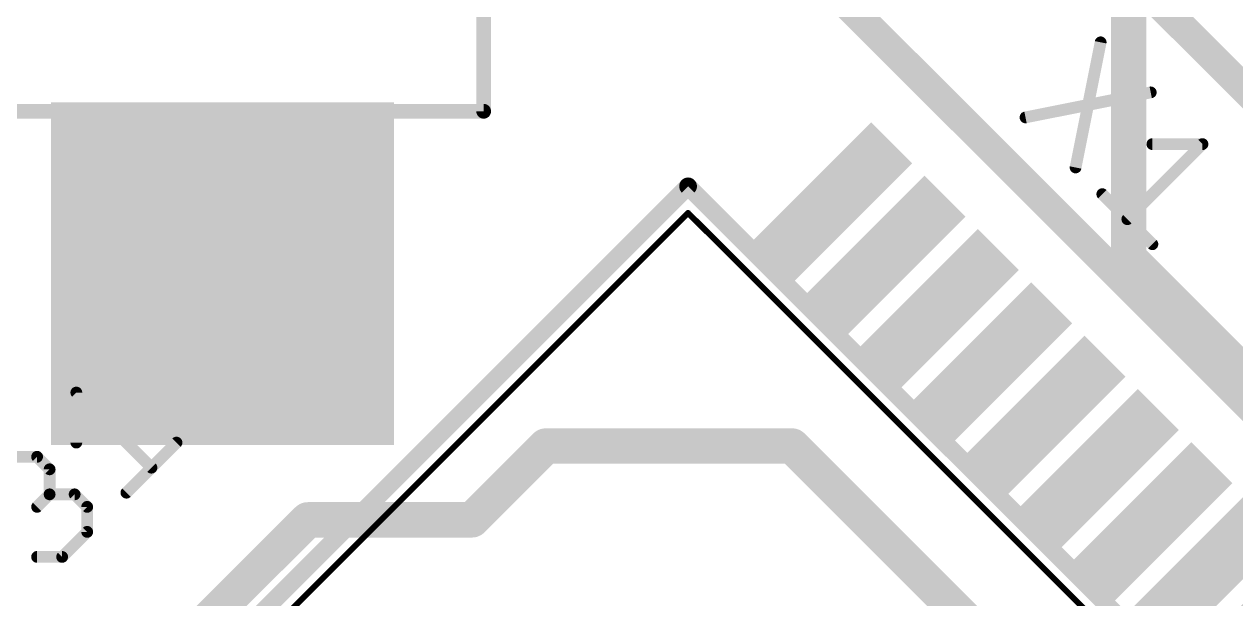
# Model space of a CAD drawing. Extents: x -76 to 580, y -41 to 95.
# Drawn here: x 238.33 to 248.76, y 14.24 to 19.19 of the extents above; entities that cross this region are included whole.
import ezdxf

# ---------------------------------------------------------------- set-up
doc = ezdxf.new("R2010")
doc.units = 0
for name, color, linetype in [('1', 22, 'CONTINUOUS'), ('17', 82, 'CONTINUOUS'), ('21', 32, 'CONTINUOUS'), ('25', 253, 'CONTINUOUS'), ('27', 253, 'CONTINUOUS'), ('29', 253, 'CONTINUOUS'), ('30', 253, 'CONTINUOUS'), ('31', 253, 'CONTINUOUS'), ('51', 53, 'CONTINUOUS')]:
    doc.layers.add(name, color=color, linetype=linetype)

# ---------------------------------------------------------------- blocks, each defined once
blk = doc.blocks.new('RECT')
blk.add_solid([(-0.5, -0.5), (0.5, -0.5), (-0.5, 0.5), (0.5, 0.5)])
blk = doc.blocks.new('LONGP100')
at = {"const_width": 1}
blk.add_lwpolyline([(-0.5, 0), (0.5, 0)], dxfattribs=at)
at = {"const_width": 0.5}
for points in [[(-0.5, 0.25, 1), (-0.5, -0.25)], [(0.5, -0.25, 1), (0.5, 0.25)]]:
    blk.add_lwpolyline(points, format="xyb", dxfattribs=at)

msp = doc.modelspace()

# ---------------------------------------------------------------- linework, layer by layer
at = {"layer": '1', "const_width": 0.3048}
for points in [[(247.8409, 17.1827), (247.8409, 19.9687)], [(250.1037, 14.92), (247.8409, 17.1827)], [(242.8205, 15.5563), (242.1841, 14.92)], [(244.9418, 15.5563), (242.8205, 15.5563)], [(244.9418, 15.5563), (248.3359, 12.1622)], [(240.7699, 14.92), (237.7788, 11.9289)], [(242.1841, 14.92), (240.7699, 14.92)]]:
    msp.add_lwpolyline(points, dxfattribs=at)
at = {"layer": '1', "const_width": 0.1524}
for points in [[(247.8948, 17.2366, 1), (247.787, 17.1288)], [(247.7647, 17.1827, 1), (247.9171, 17.1827)], [(242.8205, 15.6325, 1), (242.8205, 15.4801)], [(242.8743, 15.5025, 1), (242.7666, 15.6102)], [(244.9957, 15.6102, 1), (244.8879, 15.5025)], [(244.9418, 15.4801, 1), (244.9418, 15.6325)], [(240.7699, 14.9962, 1), (240.7699, 14.8438)], [(240.8237, 14.8661, 1), (240.716, 14.9738)], [(242.1302, 14.9738, 1), (242.238, 14.8661)], [(242.1841, 14.8438, 1), (242.1841, 14.9962)]]:
    msp.add_lwpolyline(points, format="xyb", dxfattribs=at)
at = {"layer": '21'}
for points, const_width in [([(250.3653, 17.1049), (246.7732, 20.697)], 0.254), ([(249.0183, 15.7579), (245.4262, 19.35)], 0.254), ([(239.9093, 13.6578), (244.0459, 17.7943)], 0.1524), ([(244.0459, 17.7943), (251.3998, 10.4404)], 0.1524)]:
    msp.add_lwpolyline(points, dxfattribs=dict(at, const_width=const_width))
at = {"layer": '21', "const_width": 0.0762}
for points in [[(244.0728, 17.8213, 1), (244.0189, 17.7674)], [(244.0728, 17.7674, 1), (244.0189, 17.8213)]]:
    msp.add_lwpolyline(points, format="xyb", dxfattribs=at)
at = {"layer": '25', "const_width": 0.1016}
for points in [[(247.6003, 19.0355), (247.3846, 17.9569)], [(248.0317, 18.604), (246.9532, 18.3883)], [(248.4775, 18.1582), (247.8304, 17.5111)], [(248.0461, 18.1582), (248.4775, 18.1582)], [(247.6147, 17.7268), (248.0461, 17.2954)]]:
    msp.add_lwpolyline(points, dxfattribs=at)
at = {"layer": '25', "const_width": 0.0508}
for points in [[(247.6252, 19.0305, 1), (247.5754, 19.0404)], [(248.0367, 18.5791, 1), (248.0268, 18.629)], [(246.9482, 18.4132, 1), (246.9582, 18.3634)], [(248.0461, 18.1836, 1), (248.0461, 18.1328)], [(248.4955, 18.1403, 1), (248.4596, 18.1762)], [(248.4775, 18.1328, 1), (248.4775, 18.1836)], [(247.3597, 17.9619, 1), (247.4095, 17.9519)], [(247.6327, 17.7448, 1), (247.5967, 17.7089)], [(247.8125, 17.5291, 1), (247.8484, 17.4931)], [(248.0282, 17.2774, 1), (248.0641, 17.3134)]]:
    msp.add_lwpolyline(points, format="xyb", dxfattribs=at)
at = {"layer": '27'}
for points, const_width in [([(240.1384, 13.6578), (244.0459, 17.5652)], 0.0508), ([(244.0459, 17.5652), (251.1707, 10.4404)], 0.0508), ([(238.7755, 15.5856), (238.7755, 16.017)], 0.1016), ([(238.7755, 16.017), (239.4226, 15.3699)], 0.1016), ([(239.2069, 15.1542), (239.6383, 15.5856)], 0.1016), ([(238.2218, 15.4634), (238.4375, 15.4634)], 0.1016), ([(238.4375, 15.4634), (238.5454, 15.3555)], 0.1016), ([(238.5454, 15.3555), (238.5454, 15.1398)], 0.1016), ([(238.5454, 15.1398), (238.4375, 15.0319)], 0.1016), ([(238.5454, 15.1398), (238.7611, 15.1398)], 0.1016), ([(238.7611, 15.1398), (238.869, 15.0319)], 0.1016), ([(238.869, 15.0319), (238.869, 14.8162)], 0.1016), ([(238.869, 14.8162), (238.6532, 14.6005)], 0.1016), ([(238.6532, 14.6005), (238.4375, 14.6005)], 0.1016)]:
    msp.add_lwpolyline(points, dxfattribs=dict(at, const_width=const_width))
for points, const_width in [([(244.0549, 17.5742, 1), (244.0369, 17.5563)], 0.0254), ([(244.0549, 17.5563, 1), (244.0369, 17.5742)], 0.0254), ([(238.7934, 16.035, 1), (238.7575, 15.999)], 0.0508), ([(238.8009, 16.017, 1), (238.7501, 16.017)], 0.0508), ([(238.7501, 15.5856, 1), (238.8009, 15.5856)], 0.0508), ([(239.6563, 15.5676, 1), (239.6204, 15.6036)], 0.0508), ([(238.4555, 15.4813, 1), (238.4196, 15.4454)], 0.0508), ([(238.4375, 15.438, 1), (238.4375, 15.4888)], 0.0508), ([(238.5708, 15.3555, 1), (238.52, 15.3555)], 0.0508), ([(238.5274, 15.3375, 1), (238.5633, 15.3735)], 0.0508), ([(239.4046, 15.3519, 1), (239.4406, 15.3878)], 0.0508), ([(238.5454, 15.1652, 1), (238.5454, 15.1144)], 0.0508), ([(238.52, 15.1398, 1), (238.5708, 15.1398)], 0.0508), ([(238.5633, 15.1218, 1), (238.5274, 15.1578)], 0.0508), ([(238.7791, 15.1578, 1), (238.7431, 15.1218)], 0.0508), ([(238.7611, 15.1144, 1), (238.7611, 15.1652)], 0.0508), ([(239.1889, 15.1721, 1), (239.2249, 15.1362)], 0.0508), ([(238.4196, 15.0499, 1), (238.4555, 15.014)], 0.0508), ([(238.8944, 15.0319, 1), (238.8436, 15.0319)], 0.0508), ([(238.851, 15.014, 1), (238.8869, 15.0499)], 0.0508), ([(238.8436, 14.8162, 1), (238.8944, 14.8162)], 0.0508), ([(238.8869, 14.7983, 1), (238.851, 14.8342)], 0.0508), ([(238.4375, 14.6259, 1), (238.4375, 14.5751)], 0.0508), ([(238.6353, 14.6185, 1), (238.6712, 14.5826)], 0.0508), ([(238.6532, 14.5751, 1), (238.6532, 14.6259)], 0.0508)]:
    msp.add_lwpolyline(points, format="xyb", dxfattribs=dict(at, const_width=const_width))
at = {"layer": '51', "const_width": 0.127}
for points in [[(242.2849, 33.9411), (242.2849, 18.4411)], [(242.2849, 18.4411), (236.2849, 18.4411)]]:
    msp.add_lwpolyline(points, dxfattribs=at)
at = {"layer": '51', "const_width": 0.0635}
for points in [[(242.2849, 18.4094, 1), (242.2849, 18.4729)], [(242.2532, 18.4411, 1), (242.3167, 18.4411)]]:
    msp.add_lwpolyline(points, format="xyb", dxfattribs=at)

# ---------------------------------------------------------------- block references
at = {"layer": '1'}
for p, xscale, yscale, rotation in [((240.0349, 17.0411), 2.8, 2.8, 90), ((245.2522, 17.6218), 0.348, 1.397, 135), ((245.7118, 17.1622), 0.348, 1.397, 135), ((246.1714, 16.7026), 0.348, 1.397, 135), ((246.6311, 16.2429), 0.348, 1.397, 135), ((247.0907, 15.7833), 0.348, 1.397, 135), ((247.5503, 15.3237), 0.348, 1.397, 135), ((248.0099, 14.8641), 0.348, 1.397, 135), ((248.4695, 14.4045), 0.348, 1.397, 135), ((248.9292, 13.9449), 0.348, 1.397, 135)]:
    msp.add_blockref('RECT', p, dxfattribs=dict(at, xscale=xscale, yscale=yscale, rotation=rotation))
at = {"layer": '17', "xscale": 1.5, "yscale": 1.5, "rotation": 225}
msp.add_blockref('LONGP100', (248.5692, 20.697), dxfattribs=at)
msp.add_blockref('LONGP100', (248.5692, 20.697), dxfattribs=at)
at = {"layer": '29'}
for name, p, xscale, yscale, rotation in [('LONGP100', (248.5692, 20.697), 1.6524, 1.6524, 225), ('LONGP100', (250.3653, 18.901), 1.6524, 1.6524, 225), ('RECT', (240.0349, 17.0411), 2.9524, 2.9524, 90), ('RECT', (245.2522, 17.6218), 0.5004, 1.5494, 135), ('RECT', (245.7118, 17.1622), 0.5004, 1.5494, 135), ('RECT', (246.1714, 16.7026), 0.5004, 1.5494, 135), ('RECT', (246.6311, 16.2429), 0.5004, 1.5494, 135), ('RECT', (247.0907, 15.7833), 0.5004, 1.5494, 135), ('RECT', (247.5503, 15.3237), 0.5004, 1.5494, 135), ('RECT', (248.0099, 14.8641), 0.5004, 1.5494, 135), ('RECT', (248.4695, 14.4045), 0.5004, 1.5494, 135), ('RECT', (248.9292, 13.9449), 0.5004, 1.5494, 135)]:
    msp.add_blockref(name, p, dxfattribs=dict(at, xscale=xscale, yscale=yscale, rotation=rotation))
at = {"layer": '30', "xscale": 1.6524, "yscale": 1.6524, "rotation": 225}
for p in [(248.5692, 20.697), (250.3653, 18.901)]:
    msp.add_blockref('LONGP100', p, dxfattribs=at)
at = {"layer": '31'}
for p, xscale, yscale, rotation in [((240.0349, 17.0411), 2.8, 2.8, 90), ((245.2522, 17.6218), 0.348, 1.397, 135), ((245.7118, 17.1622), 0.348, 1.397, 135), ((246.1714, 16.7026), 0.348, 1.397, 135), ((246.6311, 16.2429), 0.348, 1.397, 135), ((247.0907, 15.7833), 0.348, 1.397, 135), ((247.5503, 15.3237), 0.348, 1.397, 135), ((248.0099, 14.8641), 0.348, 1.397, 135), ((248.4695, 14.4045), 0.348, 1.397, 135), ((248.9292, 13.9449), 0.348, 1.397, 135)]:
    msp.add_blockref('RECT', p, dxfattribs=dict(at, xscale=xscale, yscale=yscale, rotation=rotation))
at = {"layer": '51'}
for p, xscale, yscale, rotation in [((240.0349, 17.4411), 2, 1.5, 270), ((245.0944, 17.464), 0.325, 0.9344, 135), ((245.554, 17.0044), 0.325, 0.9344, 135), ((246.0136, 16.5447), 0.325, 0.9344, 135), ((246.4732, 16.0851), 0.325, 0.9344, 135), ((246.9329, 15.6255), 0.325, 0.9344, 135), ((247.3925, 15.1659), 0.325, 0.9344, 135), ((247.8521, 14.7063), 0.325, 0.9344, 135), ((248.3117, 14.2466), 0.325, 0.9344, 135)]:
    msp.add_blockref('RECT', p, dxfattribs=dict(at, xscale=xscale, yscale=yscale, rotation=rotation))

doc.saveas('drawing.dxf')
